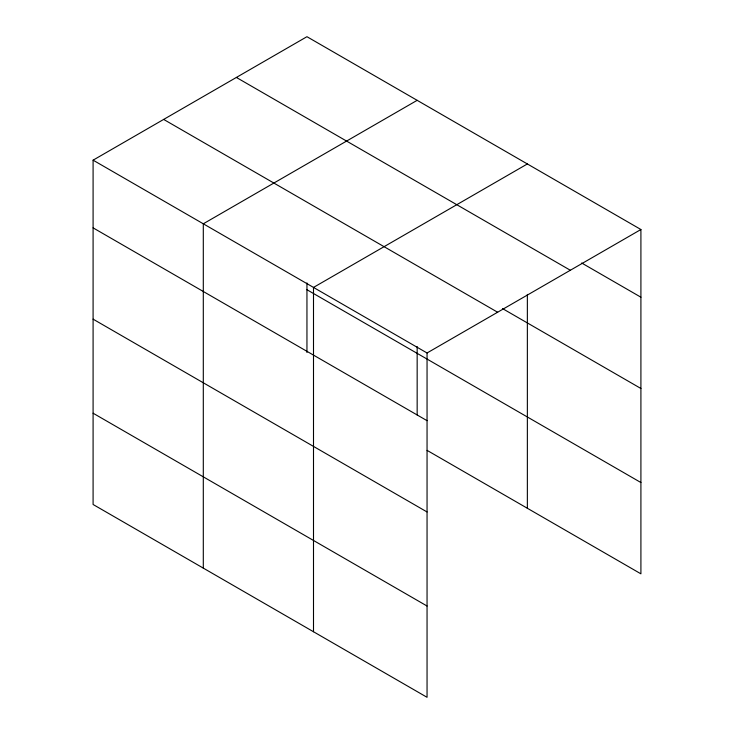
<?xml version="1.0" encoding="UTF-8"?>
<svg xmlns="http://www.w3.org/2000/svg" width="734" height="734" viewBox="0 0 734 734"><rect width="100%" height="100%" fill="white"/><g stroke="black" fill="none" stroke-linecap="round" stroke-linejoin="round"><path stroke-width="1.1" d="M427.05 511.965L427.05 352.981L93.09 160.168L93.09 504.487L427.05 697.3L427.05 511.965L93.09 319.152M527.361 294.407L527.361 508.277M427.087 450.373L640.91 573.832L640.91 229.513L306.95 36.7L93.09 160.168M417.16 100.329L203.3 223.797L203.3 568.116M527.361 163.957L313.501 287.425L313.501 631.745M427.05 352.981L640.91 229.513M581.667 263.001L640.91 297.206M236.376 77.446L570.336 270.259M502.542 308.601L640.91 388.488M163.664 119.422L497.624 312.234M306.95 289.728L640.91 482.541M93.09 227.861L427.05 420.674M93.09 413.205L427.05 606.018M417.16 346.558L417.16 414.976M306.95 282.929L306.95 352.494"/></g></svg>
